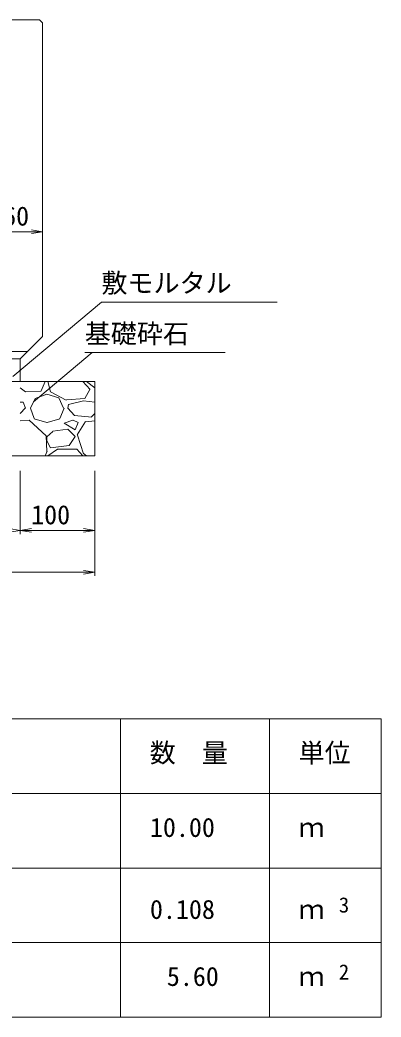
# Model space of a CAD drawing. Units: millimetres on the paper. Extents: x 0 to 841, y 0 to 594.
# Drawn here: x 543.7 to 592.3, y 345.7 to 479.5 of the extents above; entities that cross this region are included whole.
import ezdxf
from ezdxf.enums import TextEntityAlignment as Align

# ---------------------------------------------------------------- set-up
doc = ezdxf.new("R2010")
doc.units = ezdxf.units.MM
for name, color, linetype, lineweight in [('D-MTR-FRAM（材料表図枠）', 2, 'Continuous', 18), ('D-STR-DIM（寸法）', 7, 'Continuous', 18), ('D-STR-HTXT（旗揚げ）', 7, 'Continuous', 18), ('D-STR-STRn（構造物）', 7, 'Continuous', 18), ('D-STR（構造物外形線）', 1, 'Continuous', 18)]:
    doc.layers.add(name, color=color, linetype=linetype, lineweight=lineweight)
doc.layers.add('D-MTR-TXT(文字列）', color=7, linetype='Continuous')
doc.layers.add('D-STR-TXT（文字）', color=7, linetype='Continuous')
doc.styles.add('ＭＳ ゴシック', font='')
doc.styles.get('ＭＳ ゴシック').set_extended_font_data('MS Gothic')

msp = doc.modelspace()

# ---------------------------------------------------------------- linework, layer by layer
at = {"layer": 'D-MTR-FRAM（材料表図枠）'}
for p, q in [((452.252, 385.703), (592.252, 385.703)), ((557.252, 345.703), (557.252, 385.703)), ((577.252, 353.703), (577.252, 385.703)), ((577.252, 345.703), (577.252, 385.703)), ((592.252, 345.703), (592.252, 385.703)), ((452.252, 375.703), (592.252, 375.703)), ((452.252, 365.703), (592.252, 365.703)), ((452.252, 355.703), (592.252, 355.703)), ((452.252, 345.703), (592.252, 345.703))]:
    msp.add_line(p, q, dxfattribs=at)
at = {"layer": 'D-STR-DIM（寸法）'}
for p, q in [((546.589, 451.1), (540.989, 451.1)), ((545.289, 451.35), (546.789, 451.1)), ((546.789, 451.1), (545.289, 450.85)), ((546.789, 451.1), (546.589, 451.1)), ((546.789, 443.015), (546.789, 451.6)), ((543.789, 419.015), (543.789, 410.515)), ((543.789, 419.015), (543.789, 410.515)), ((553.789, 419.015), (553.789, 404.893)), ((553.789, 419.015), (553.789, 410.515)), ((542.289, 411.265), (543.789, 411.015)), ((543.789, 411.015), (542.289, 410.765)), ((543.789, 411.015), (543.589, 411.015)), ((543.789, 411.015), (545.289, 411.265)), ((543.789, 411.015), (543.989, 411.015)), ((545.289, 410.765), (543.789, 411.015)), ((543.989, 411.015), (553.589, 411.015)), ((552.289, 411.265), (553.789, 411.015)), ((553.789, 411.015), (552.289, 410.765)), ((553.789, 411.015), (553.589, 411.015)), ((552.289, 405.643), (553.789, 405.393)), ((497.989, 405.393), (553.589, 405.393)), ((553.789, 405.393), (552.289, 405.143)), ((553.789, 405.393), (553.589, 405.393))]:
    msp.add_line(p, q, dxfattribs=at)
at = {"layer": 'D-STR-HTXT（旗揚げ）'}
for p, q in [((542.769, 431.649), (554.686, 441.662)), ((578.284, 441.662), (554.686, 441.662)), ((545.576, 428.278), (553.441, 434.872)), ((571.304, 434.872), (552.441, 434.872))]:
    msp.add_line(p, q, dxfattribs=at)
at = {"layer": 'D-STR-STRn（構造物）'}
for p, q in [((543.789, 434.015), (543.789, 431.015)), ((547.789, 431.015), (507.789, 431.015)), ((543.789, 431.015), (553.789, 431.015)), ((547.127, 431.015), (546.588, 429.734)), ((547.468, 431.01), (547.868, 429.61)), ((553.171, 429.911), (552.177, 431.015)), ((553.789, 430.145), (552.663, 431.015)), ((553.789, 431.015), (553.789, 421.015)), ((544.471, 429.618), (543.789, 430.145)), ((546.577, 429.706), (544.477, 429.606)), ((547.866, 429.604), (549.966, 428.504)), ((552.452, 428.706), (553.152, 429.906)), ((543.789, 428.239), (544.162, 428.199)), ((544.473, 427.413), (544.173, 428.213)), ((545.77, 428.708), (545.17, 427.408)), ((547.375, 429.31), (545.775, 428.71)), ((548.97, 428.811), (547.37, 429.311)), ((549.574, 427.41), (548.974, 428.81)), ((549.978, 428.532), (552.478, 428.732)), ((550.275, 427.917), (552.275, 428.417)), ((552.262, 428.399), (553.789, 428.239)), ((543.789, 426.695), (544.474, 427.444)), ((545.674, 426.015), (545.174, 427.415)), ((549.68, 427.414), (549.08, 426.014)), ((550.17, 427.405), (550.27, 427.905)), ((550.171, 427.411), (551.071, 426.411)), ((543.789, 425.702), (544.968, 425.801)), ((544.969, 425.81), (547.269, 423.71)), ((547.366, 425.505), (545.666, 426.005)), ((549.079, 426.004), (547.379, 425.504)), ((549.668, 425.413), (550.868, 425.813)), ((550.872, 425.807), (551.572, 425.507)), ((551.078, 426.417), (553.378, 426.217)), ((551.449, 423.817), (552.549, 425.617)), ((552.568, 425.601), (553.789, 425.702)), ((553.374, 426.243), (553.789, 426.695)), ((547.35, 423.59), (548.15, 424.29)), ((548.16, 424.316), (550.16, 424.616)), ((551.175, 424.513), (549.675, 425.413)), ((550.172, 424.611), (551.172, 423.611)), ((551.575, 425.511), (551.175, 424.511)), ((547.276, 423.716), (547.376, 421.616)), ((547.868, 422.112), (547.368, 423.012)), ((547.371, 423.011), (547.371, 423.611)), ((551.174, 423.614), (550.374, 422.414)), ((552.27, 421.308), (551.47, 423.808)), ((547.388, 421.634), (547.127, 421.015)), ((548.774, 421.934), (547.474, 421.034)), ((550.368, 422.407), (547.868, 422.107)), ((551.371, 421.911), (548.771, 421.911)), ((552.177, 421.015), (551.371, 421.911)), ((497.789, 421.015), (553.789, 421.015)), ((552.663, 421.015), (552.271, 421.318))]:
    msp.add_line(p, q, dxfattribs=at)
at = {"layer": 'D-STR（構造物外形線）'}
for p, q in [((546.389, 479.515), (541.789, 479.515)), ((546.389, 479.515), (546.789, 479.115)), ((546.789, 437.015), (546.789, 479.115)), ((543.789, 434.015), (546.789, 437.015)), ((544.789, 435.015), (506.789, 435.015)), ((543.789, 434.015), (507.789, 434.015))]:
    msp.add_line(p, q, dxfattribs=at)

# ---------------------------------------------------------------- texts
at = {"layer": 'D-MTR-TXT(文字列）', "style": 'ＭＳ ゴシック'}
for s, height, p in [('数\u3000量', 2.566, (561.175, 379.106)), ('単位', 2.566, (581.175, 379.106)), ('10.00', 2.566, (561.202, 369.106)), ('ｍ', 2.566, (581.175, 369.106)), ('0.108', 2.566, (561.202, 358.106)), ('3', 2.053, (586.577, 359.11)), ('ｍ', 2.566, (581.175, 358.106)), ('5.60', 2.566, (563.476, 349.106)), ('2', 2.053, (586.577, 350.11)), ('ｍ', 2.566, (581.175, 349.106))]:
    msp.add_text(s, height=height, dxfattribs=at).set_placement(p, align=Align.BOTTOM_LEFT)
at = {"layer": 'D-STR-DIM（寸法）', "style": 'ＭＳ ゴシック'}
for s, p in [('60', (541.479, 451.15)), ('100', (545.244, 411.065))]:
    msp.add_text(s, height=2.566, dxfattribs=at).set_placement(p, align=Align.BOTTOM_LEFT)
at = {"layer": 'D-STR-TXT（文字）', "style": 'ＭＳ ゴシック'}
for s, p in [('敷モルタル', (554.686, 442.162)), ('基礎砕石', (552.441, 435.372))]:
    msp.add_text(s, height=2.566, dxfattribs=at).set_placement(p, align=Align.BOTTOM_LEFT)

doc.saveas('drawing.dxf')
